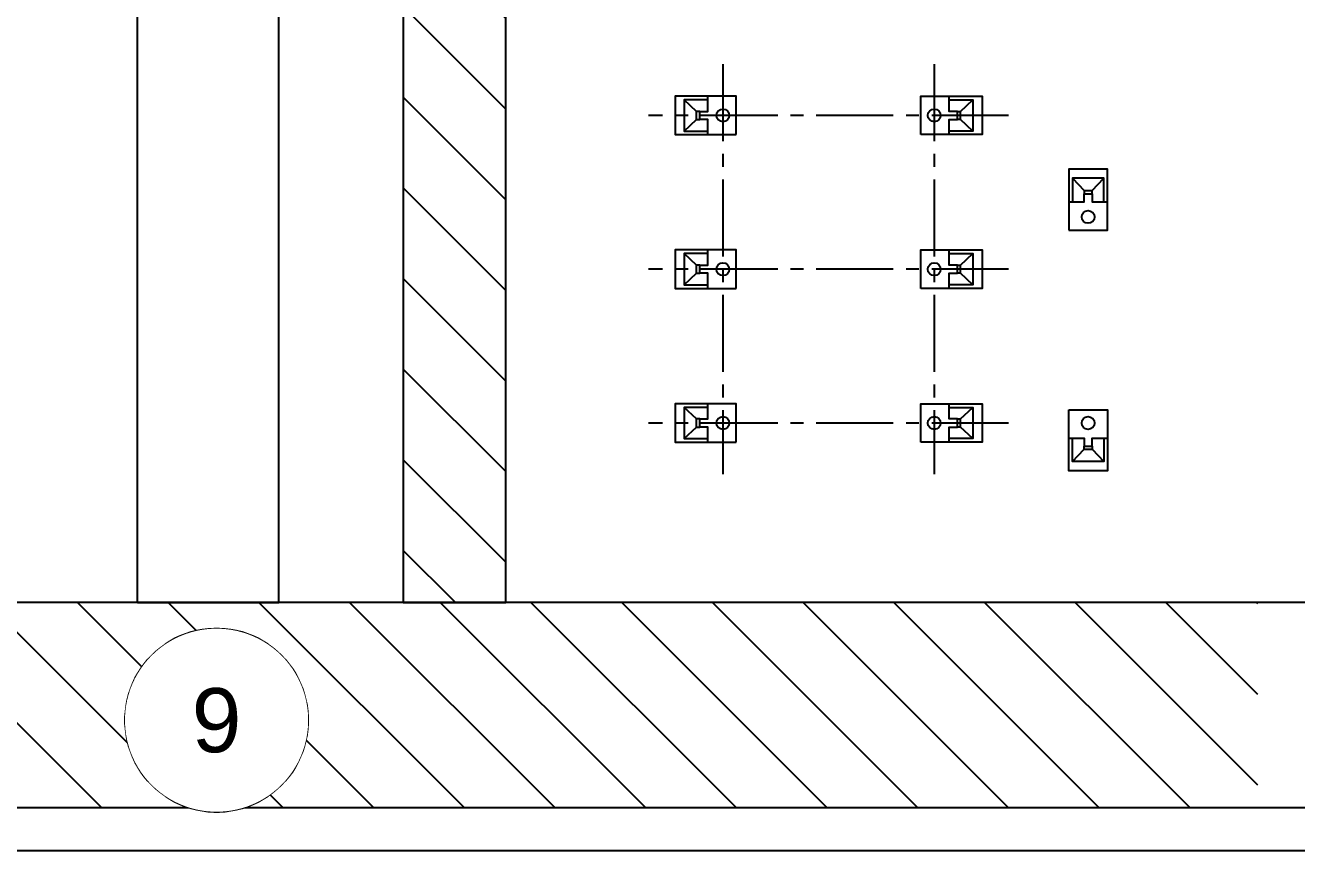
# Model space of a CAD drawing. Header units: inches. Extents: x -228 to 241, y -155 to 115.
# Drawn here: x -168.79 to -156.4, y 60.88 to 68.92 of the extents above; entities that cross this region are included whole.
import ezdxf
from ezdxf.enums import TextEntityAlignment as Align

# ---------------------------------------------------------------- set-up
doc = ezdxf.new("R2010")
doc.units = ezdxf.units.IN
doc.header["$MEASUREMENT"] = 0
doc.set_wipeout_variables(frame=1)
doc.linetypes.add('CENTER2', pattern=[1.125, 0.75, -0.125, 0.125, -0.125])
for name, color, linetype in [('CENTER', 2, 'CENTER2'), ('DIM', 1, 'Continuous'), ('DIN Rail', 6, 'Continuous'), ('PANEL', 150, 'Continuous'), ('VECTOR BR27D', 43, 'Continuous'), ('WIREWAY', 253, 'Continuous')]:
    doc.layers.add(name, color=color, linetype=linetype)
doc.styles.add('Notes', font='arial.ttf', dxfattribs={"height": 0.125})

# ---------------------------------------------------------------- blocks, each defined once
blk = doc.blocks.new('ITEM BALLOON')
blk.add_lwpolyline([(-0.0056, 0.1785), (-0.0168, 0.1778), (-0.0279, 0.1764), (-0.039, 0.1743), (-0.0498, 0.1715), (-0.0605, 0.1681), (-0.0709, 0.1639), (-0.0811, 0.1592), (-0.0909, 0.1537), (-0.1004, 0.1477), (-0.1095, 0.1411), (-0.1181, 0.134), (-0.1263, 0.1263), (-0.134, 0.1181), (-0.1411, 0.1095), (-0.1477, 0.1004), (-0.1537, 0.0909), (-0.1592, 0.0811), (-0.1639, 0.0709), (-0.1681, 0.0605), (-0.1715, 0.0498), (-0.1743, 0.039), (-0.1764, 0.0279), (-0.1778, 0.0168), (-0.1785, 0.0056), (-0.1785, -0.0056), (-0.1778, -0.0168), (-0.1764, -0.0279), (-0.1743, -0.039), (-0.1715, -0.0498), (-0.1681, -0.0605), (-0.1639, -0.0709), (-0.1592, -0.0811), (-0.1537, -0.0909), (-0.1477, -0.1004), (-0.1411, -0.1095), (-0.134, -0.1181), (-0.1263, -0.1263), (-0.1181, -0.134), (-0.1095, -0.1411), (-0.1004, -0.1477), (-0.0909, -0.1537), (-0.0811, -0.1592), (-0.0709, -0.1639), (-0.0605, -0.1681), (-0.0498, -0.1715), (-0.039, -0.1743), (-0.0279, -0.1764), (-0.0168, -0.1778), (-0.0056, -0.1785), (0.0056, -0.1785), (0.0168, -0.1778), (0.0279, -0.1764), (0.039, -0.1743), (0.0498, -0.1715), (0.0605, -0.1681), (0.0709, -0.1639), (0.0811, -0.1592), (0.0909, -0.1537), (0.1004, -0.1477), (0.1095, -0.1411), (0.1181, -0.134), (0.1263, -0.1263), (0.134, -0.1181), (0.1411, -0.1095), (0.1477, -0.1004), (0.1537, -0.0909), (0.1592, -0.0811), (0.1639, -0.0709), (0.1681, -0.0605), (0.1715, -0.0498), (0.1743, -0.039), (0.1764, -0.0279), (0.1778, -0.0168), (0.1785, -0.0056), (0.1785, 0.0056), (0.1778, 0.0168), (0.1764, 0.0279), (0.1743, 0.039), (0.1715, 0.0498), (0.1681, 0.0605), (0.1639, 0.0709), (0.1592, 0.0811), (0.1537, 0.0909), (0.1477, 0.1004), (0.1411, 0.1095), (0.134, 0.1181), (0.1263, 0.1263), (0.1181, 0.134), (0.1095, 0.1411), (0.1004, 0.1477), (0.0909, 0.1537), (0.0811, 0.1592), (0.0709, 0.1639), (0.0605, 0.1681), (0.0498, 0.1715), (0.039, 0.1743), (0.0279, 0.1764), (0.0168, 0.1778), (0.0056, 0.1785)], close=True)
blk.add_wipeout([(-0.0056, 0.1785), (-0.0168, 0.1778), (-0.0279, 0.1764), (-0.039, 0.1743), (-0.0498, 0.1715), (-0.0605, 0.1681), (-0.0709, 0.1639), (-0.0811, 0.1592), (-0.0909, 0.1537), (-0.1004, 0.1477), (-0.1095, 0.1411), (-0.1181, 0.134), (-0.1263, 0.1263), (-0.134, 0.1181), (-0.1411, 0.1095), (-0.1477, 0.1004), (-0.1537, 0.0909), (-0.1592, 0.0811), (-0.1639, 0.0709), (-0.1681, 0.0605), (-0.1715, 0.0498), (-0.1743, 0.039), (-0.1764, 0.0279), (-0.1778, 0.0168), (-0.1785, 0.0056), (-0.1785, -0.0056), (-0.1778, -0.0168), (-0.1764, -0.0279), (-0.1743, -0.039), (-0.1715, -0.0498), (-0.1681, -0.0605), (-0.1639, -0.0709), (-0.1592, -0.0811), (-0.1537, -0.0909), (-0.1477, -0.1004), (-0.1411, -0.1095), (-0.134, -0.1181), (-0.1263, -0.1263), (-0.1181, -0.134), (-0.1095, -0.1411), (-0.1004, -0.1477), (-0.0909, -0.1537), (-0.0811, -0.1592), (-0.0709, -0.1639), (-0.0605, -0.1681), (-0.0498, -0.1715), (-0.039, -0.1743), (-0.0279, -0.1764), (-0.0168, -0.1778), (-0.0056, -0.1785), (0.0056, -0.1785), (0.0168, -0.1778), (0.0279, -0.1764), (0.039, -0.1743), (0.0498, -0.1715), (0.0605, -0.1681), (0.0709, -0.1639), (0.0811, -0.1592), (0.0909, -0.1537), (0.1004, -0.1477), (0.1095, -0.1411), (0.1181, -0.134), (0.1263, -0.1263), (0.134, -0.1181), (0.1411, -0.1095), (0.1477, -0.1004), (0.1537, -0.0909), (0.1592, -0.0811), (0.1639, -0.0709), (0.1681, -0.0605), (0.1715, -0.0498), (0.1743, -0.039), (0.1764, -0.0279), (0.1778, -0.0168), (0.1785, -0.0056), (0.1785, 0.0056), (0.1778, 0.0168), (0.1764, 0.0279), (0.1743, 0.039), (0.1715, 0.0498), (0.1681, 0.0605), (0.1639, 0.0709), (0.1592, 0.0811), (0.1537, 0.0909), (0.1477, 0.1004), (0.1411, 0.1095), (0.134, 0.1181), (0.1263, 0.1263), (0.1181, 0.134), (0.1095, 0.1411), (0.1004, 0.1477), (0.0909, 0.1537), (0.0811, 0.1592), (0.0709, 0.1639), (0.0605, 0.1681), (0.0498, 0.1715), (0.039, 0.1743), (0.0279, 0.1764), (0.0168, 0.1778), (0.0056, 0.1785)])
at = {"style": 'Notes'}
blk.add_attdef('X', text='', height=0.125, dxfattribs=at).set_placement((0, 0), align=Align.MIDDLE_CENTER)

msp = doc.modelspace()

# ---------------------------------------------------------------- hatches: boundary and pattern name
at = {"layer": 'WIREWAY'}
h = msp.add_hatch(dxfattribs=at)
h.set_pattern_fill('ANSI31', color=256, scale=5, angle=-90, style=0)
h.set_pattern_definition([(315, (-139.8241, -12.74404), (0.4419417, 0.4419417), [])])
h.paths.add_polyline_path([(-165.097965, 94.045141), (-165.105443, 63.295141), (-164.105443, 63.295141), (-164.097965, 94.045141)])
h = msp.add_hatch(dxfattribs=at)
h.set_pattern_fill('ANSI31', color=256, scale=5, style=0)
h.set_pattern_definition([(135, (-246.36263, 86.5765), (0.4419417, 0.4419417), [])])
h.paths.add_polyline_path([(-156.779373, 61.294546), (-177.279373, 61.295736), (-177.279373, 63.294546), (-156.779373, 63.295141)])

# ---------------------------------------------------------------- linework, layer by layer
at = {"layer": 'CENTER'}
for p, q in [((-161.989227, 68.545141), (-161.99012, 64.545141)), ((-159.929019, 68.545141), (-159.929911, 64.545141)), ((-159.204515, 68.045141), (-162.715515, 68.045141)), ((-159.204515, 66.545141), (-162.715515, 66.545141)), ((-159.204515, 65.045141), (-162.715515, 65.045141))]:
    msp.add_line(p, q, dxfattribs=at)
at = {"layer": 'DIN Rail'}
for p, q in [((-167.695916, 63.295186), (-167.695916, 94.045141)), ((-166.317965, 63.295182), (-166.317965, 94.045141)), ((-167.695916, 63.295186), (-166.317965, 63.295182))]:
    msp.add_line(p, q, dxfattribs=at)
at = {"layer": 'PANEL'}
msp.add_line((-180.26329, 60.875141), (-153.765547, 60.875141), dxfattribs=at)
at = {"layer": 'VECTOR BR27D'}
for points in [[(-161.86012, 67.857641), (-161.86012, 68.232641), (-162.456311, 68.232641), (-162.456311, 67.857641), (-161.86012, 67.857641)], [(-162.136324, 68.196944), (-162.366813, 68.196944), (-162.366813, 67.893049), (-162.136324, 67.893049)], [(-162.215515, 68.084917), (-162.246419, 68.084917), (-162.366813, 68.196944)], [(-162.136324, 67.857641), (-162.136324, 68.005366), (-162.215515, 68.005366), (-162.215515, 68.084917), (-162.136324, 68.084917), (-162.136324, 68.232641)], [(-160.059911, 67.857641), (-160.059911, 68.232641), (-159.463719, 68.232641), (-159.463719, 67.857641), (-160.059911, 67.857641)], [(-159.783707, 67.857641), (-159.783707, 68.005366), (-159.704515, 68.005366), (-159.704515, 68.084917), (-159.783707, 68.084917), (-159.783707, 68.232641)], [(-159.783707, 68.196944), (-159.553217, 68.196944), (-159.553217, 67.893049), (-159.783707, 67.893049)], [(-159.704515, 68.084917), (-159.673611, 68.084917), (-159.553217, 68.196944)], [(-162.246419, 68.005366), (-162.246419, 68.084917)], [(-159.673611, 68.005366), (-159.673611, 68.084917)], [(-162.366813, 67.893049), (-162.246419, 68.005366), (-162.215515, 68.005366)], [(-159.553217, 67.893049), (-159.673611, 68.005366), (-159.704515, 68.005366)], [(-158.617411, 66.925141), (-158.242411, 66.925141), (-158.242411, 67.521333), (-158.617411, 67.521333), (-158.617411, 66.925141)], [(-158.278109, 67.201345), (-158.278109, 67.431835), (-158.582003, 67.431835), (-158.582003, 67.201345)], [(-158.582003, 67.431835), (-158.469687, 67.311441), (-158.469687, 67.280537)], [(-158.390135, 67.280537), (-158.390135, 67.311441), (-158.278109, 67.431835)], [(-158.617411, 67.201345), (-158.469687, 67.201345), (-158.469687, 67.280537), (-158.390135, 67.280537), (-158.390135, 67.201345), (-158.242411, 67.201345)], [(-158.469687, 67.311441), (-158.390135, 67.311441)], [(-161.86012, 66.357641), (-161.86012, 66.732641), (-162.456311, 66.732641), (-162.456311, 66.357641), (-161.86012, 66.357641)], [(-162.136324, 66.696944), (-162.366813, 66.696944), (-162.366813, 66.393049), (-162.136324, 66.393049)], [(-162.215515, 66.584917), (-162.246419, 66.584917), (-162.366813, 66.696944)], [(-162.136324, 66.357641), (-162.136324, 66.505366), (-162.215515, 66.505366), (-162.215515, 66.584917), (-162.136324, 66.584917), (-162.136324, 66.732641)], [(-160.059911, 66.357641), (-160.059911, 66.732641), (-159.463719, 66.732641), (-159.463719, 66.357641), (-160.059911, 66.357641)], [(-159.783707, 66.357641), (-159.783707, 66.505366), (-159.704515, 66.505366), (-159.704515, 66.584917), (-159.783707, 66.584917), (-159.783707, 66.732641)], [(-159.783707, 66.696944), (-159.553217, 66.696944), (-159.553217, 66.393049), (-159.783707, 66.393049)], [(-159.704515, 66.584917), (-159.673611, 66.584917), (-159.553217, 66.696944)], [(-162.246419, 66.505366), (-162.246419, 66.584917)], [(-159.673611, 66.505366), (-159.673611, 66.584917)], [(-162.366813, 66.393049), (-162.246419, 66.505366), (-162.215515, 66.505366)], [(-159.553217, 66.393049), (-159.673611, 66.505366), (-159.704515, 66.505366)], [(-161.86012, 64.857641), (-161.86012, 65.232641), (-162.456311, 65.232641), (-162.456311, 64.857641), (-161.86012, 64.857641)], [(-162.136324, 65.196944), (-162.366813, 65.196944), (-162.366813, 64.893049), (-162.136324, 64.893049)], [(-162.215515, 65.084917), (-162.246419, 65.084917), (-162.366813, 65.196944)], [(-162.136324, 64.857641), (-162.136324, 65.005366), (-162.215515, 65.005366), (-162.215515, 65.084917), (-162.136324, 65.084917), (-162.136324, 65.232641)], [(-160.059911, 64.857641), (-160.059911, 65.232641), (-159.463719, 65.232641), (-159.463719, 64.857641), (-160.059911, 64.857641)], [(-159.783707, 64.857641), (-159.783707, 65.005366), (-159.704515, 65.005366), (-159.704515, 65.084917), (-159.783707, 65.084917), (-159.783707, 65.232641)], [(-159.783707, 65.196944), (-159.553217, 65.196944), (-159.553217, 64.893049), (-159.783707, 64.893049)], [(-159.704515, 65.084917), (-159.673611, 65.084917), (-159.553217, 65.196944)], [(-158.617411, 65.175141), (-158.242411, 65.175141), (-158.242411, 64.578949), (-158.617411, 64.578949), (-158.617411, 65.175141)], [(-162.246419, 65.005366), (-162.246419, 65.084917)], [(-159.673611, 65.005366), (-159.673611, 65.084917)], [(-162.366813, 64.893049), (-162.246419, 65.005366), (-162.215515, 65.005366)], [(-159.553217, 64.893049), (-159.673611, 65.005366), (-159.704515, 65.005366)], [(-158.617411, 64.898937), (-158.469687, 64.898937), (-158.469687, 64.819745), (-158.390135, 64.819745), (-158.390135, 64.898937), (-158.242411, 64.898937)], [(-158.278109, 64.898937), (-158.278109, 64.668447), (-158.582003, 64.668447), (-158.582003, 64.898937)], [(-158.582003, 64.668447), (-158.469687, 64.788841), (-158.469687, 64.819745)], [(-158.390135, 64.819745), (-158.390135, 64.788841), (-158.278109, 64.668447)], [(-158.469687, 64.788841), (-158.390135, 64.788841)]]:
    msp.add_lwpolyline(points, dxfattribs=at)
for centre in [(-161.99012, 68.045141), (-159.929911, 68.045141), (-158.429911, 67.055141), (-161.99012, 66.545141), (-159.929911, 66.545141), (-161.99012, 65.045141), (-159.929911, 65.045141), (-158.429911, 65.045141)]:
    msp.add_circle(centre, 0.0625, dxfattribs=at)
at = {"layer": 'WIREWAY'}
for points in [[(-165.097965, 94.045141), (-165.105443, 63.295141), (-164.105443, 63.295141), (-164.097965, 94.045141)], [(-180.279373, 61.294546), (-153.779373, 61.295736), (-153.779373, 63.295736), (-180.279373, 63.294546)]]:
    msp.add_lwpolyline(points, close=True, dxfattribs=at)

# ---------------------------------------------------------------- next in the draw order: block references
at = {"layer": 'DIM'}
ref = msp.add_blockref('ITEM BALLOON', (-166.924447, 62.146824), dxfattribs=dict(at, xscale=5, yscale=5, zscale=5))
ref.add_attrib('X', '9', dxfattribs={"height": 0.625, "style": 'Notes'}).set_placement((-166.924447, 62.146824), align=Align.MIDDLE_CENTER)

doc.saveas('drawing.dxf')
